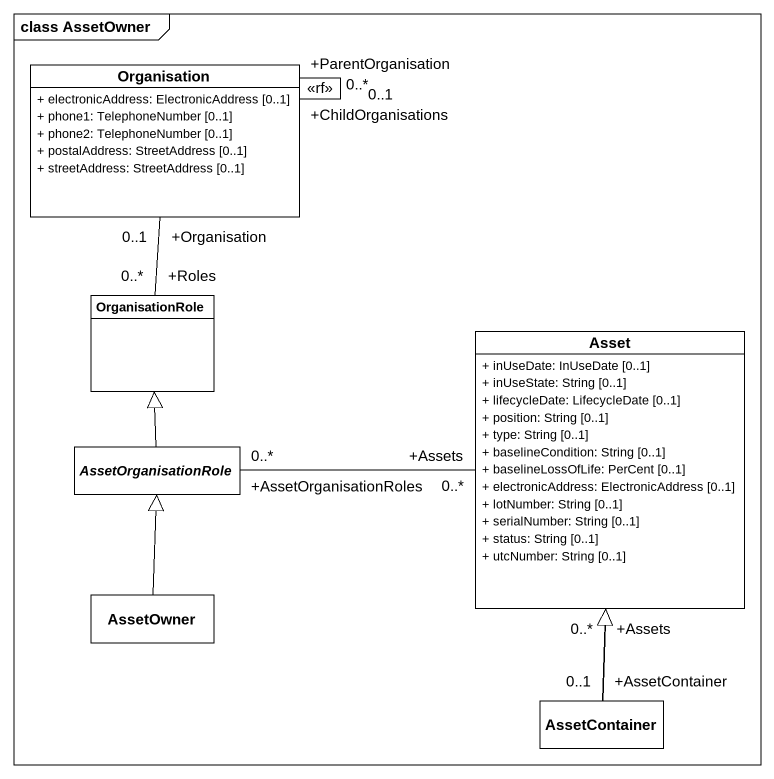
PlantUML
@startuml
mainframe class AssetOwner
hide circle
hide empty members
skinparam classAttributeIconSize 0
class Organisation {
  + electronicAddress: ElectronicAddress [0..1]
  + phone1: TelephoneNumber [0..1]
  + phone2: TelephoneNumber [0..1]
  + postalAddress: StreetAddress [0..1]
  + streetAddress: StreetAddress [0..1]
}
class OrganisationRole
class Asset {
  + inUseDate: InUseDate [0..1]
  + inUseState: String [0..1]
  + lifecycleDate: LifecycleDate [0..1]
  + position: String [0..1]
  + type: String [0..1]
  + baselineCondition: String [0..1]
  + baselineLossOfLife: PerCent [0..1]
  + electronicAddress: ElectronicAddress [0..1]
  + lotNumber: String [0..1]
  + serialNumber: String [0..1]
  + status: String [0..1]
  + utcNumber: String [0..1]
}
abstract class AssetOrganisationRole
class AssetOwner
class AssetContainer
Organisation "+ChildOrganisations\n0..*" -- "+ParentOrganisation\n0..1" Organisation : <<rf>>
OrganisationRole "+Roles\n0..*" -up- "+Organisation\n0..1" Organisation
Asset "+Assets\n0..*" -left- "+AssetOrganisationRoles\n0..*" AssetOrganisationRole
Asset "+Assets\n0..*" -- "+AssetContainer\n0..1" AssetContainer
AssetOrganisationRole -up-|> OrganisationRole
AssetOwner -up-|> AssetOrganisationRole
AssetContainer -up-|> Asset
@enduml
